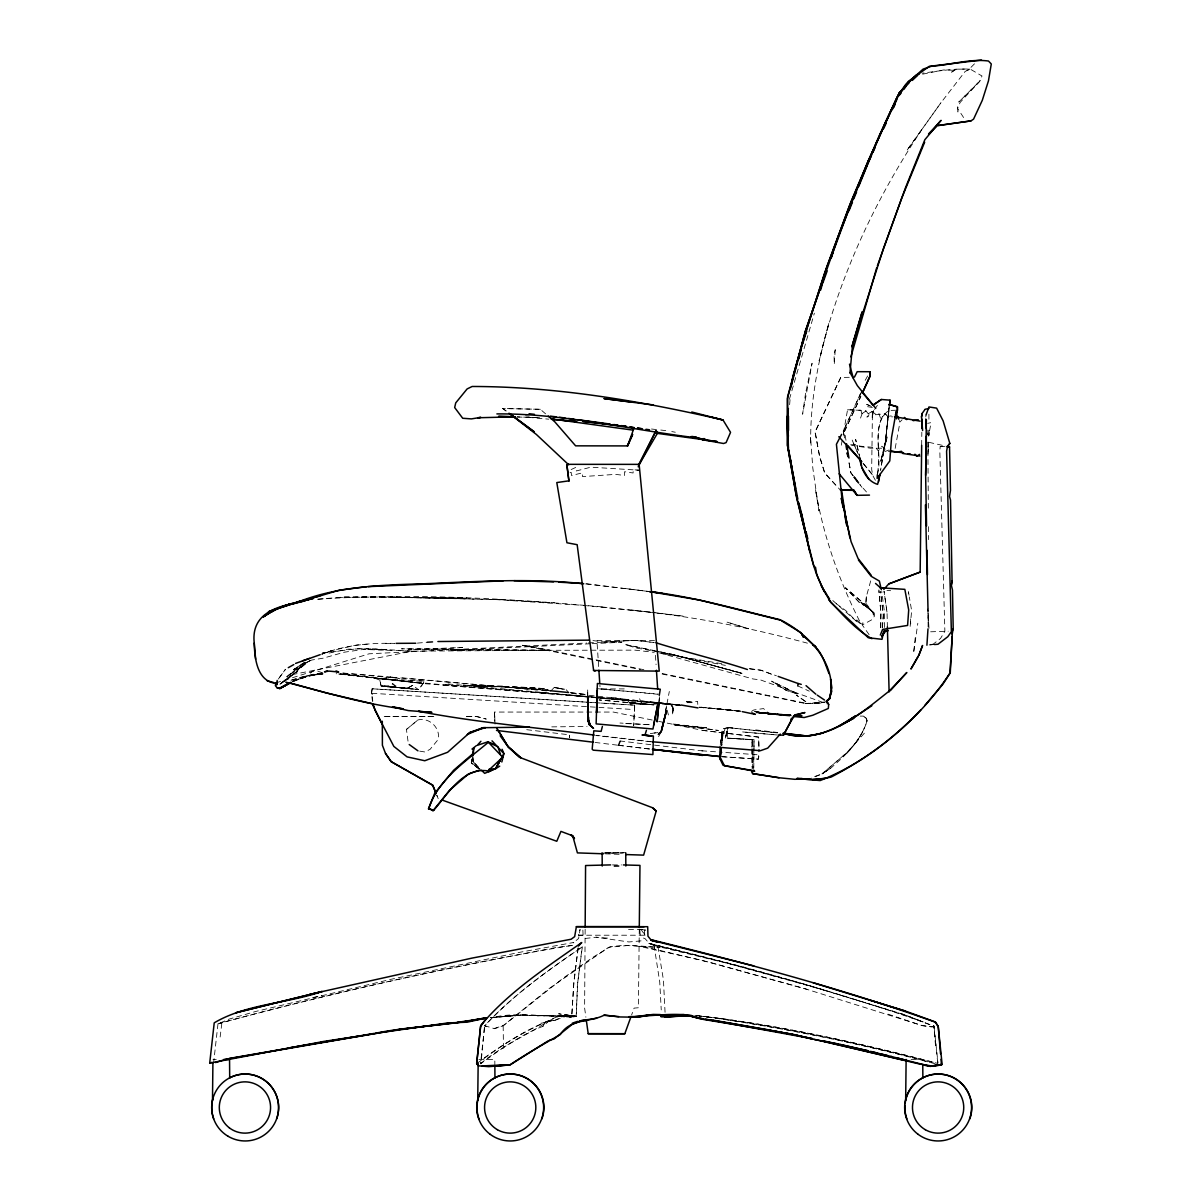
<?xml version="1.0" encoding="UTF-8"?>
<svg xmlns="http://www.w3.org/2000/svg" width="1201" height="1201" viewBox="0 0 1201 1201"><rect width="100%" height="100%" fill="white"/><g stroke="black" fill="none" stroke-linecap="round" stroke-linejoin="round"><path stroke-width="0.75" stroke-dasharray="5 3.75" d="M339.568 674.046L374.862 678.13L379.936 680.231L380.957 685.936L418.278 689.524L425.034 681.057L375.973 678.31L336.16 673.701M928.913 435.212L928.913 428.096M928.913 419.194L928.913 413.865M587.679 694.959L587.694 689.419L587.724 695.784M574.018 1016.782L520.634 1015.13L491.464 1017.712C519.493 1010.942 548.256 1018.178 576.165 1016.211L577.801 981.923L582.185 946.583M880.828 627.613L880.918 613.005L878.892 589.871M884.552 627.477L884.627 613.351L881.744 591.462M585.142 929.289L584.617 1008.044L585.893 1017.202M639.277 929.079L638.407 1007.744L634.083 1008.119L631.621 1014.95M921.662 445.286L921.828 432.225M634.653 705.167L633.648 725.839L634.789 705.167L599.284 702.96M753.898 748.628L753.612 768.355M753.943 746.857L754.108 739.741L727.175 738.045L728.061 727.611L777.227 732.865M880.513 627.703L880.918 613.005L878.892 590.817M471.678 759.798L471.558 763.356L478.839 768.91M866.341 596.627L865.831 604.073L866.341 596.627L870.83 580.428M753.778 768.145L754.078 739.681L727.175 738.06M877.346 474.71C883.396 454.639 869.419 425.079 888.74 410.472L897.567 410.172M877.436 473.164C881.234 453.888 873.607 432.135 883.486 414.495M372.805 701.204L371.544 692.872L372.13 688.789L634.789 705.167M478.929 768.595L472.864 761.149L473.104 757.486M928.103 627.087L928.103 610.318M882.375 627.462L883.335 614.717L880.468 591.763M720.225 745.341L722.401 728.992L728.061 727.611L777.572 732.895M882.39 627.913L883.335 615.783L880.648 591.583M789.627 404.692L790.243 397.231M665.054 1012.293L663.432 979.896L657.412 943.37M658.839 703.351L659.544 696.25M484.378 1027.711L481.016 1063.305C501.282 1046.281 526.338 1035.442 548.166 1021.3L555.493 1020.084L568.704 1015.325L576.165 1016.211M659.019 701.714L659.709 694.448L598.623 688.789M721.531 738.075L723.302 731.319L721.606 745.476L723.302 731.319L720.525 742.008L722.386 729.082L728.061 727.611L725.344 738.105L752.742 739.861L752.712 747.367L752.742 739.861L751.901 739.831L751.961 747.157L751.976 739.846M213.538 1063.531L217.981 1023.822M910.133 626.397L911.664 610.799L909.307 596.942M673.341 707.629L672.44 715.09L673.341 707.629L670.143 704.101L569.965 693.217M915.237 637.746L913.571 653.194L917.819 623.274M484.543 1027.531L480.49 1063.876C500.051 1049.779 520.198 1034.917 542.867 1026.375L548.722 1021.24L554.862 1020.415L565.626 1015.16L576.285 1016.271L577.321 986.111L582.32 946.913C547.881 970.438 513.127 995.044 484.739 1025.714L494.587 1028.702L503.159 1025.729L548.587 988.948L608.607 947.349L630.285 945.277L660.115 947.499L639.412 946.343L701.564 960.215L802.463 987.928L922.338 1025.609L931.18 1026.825L933.853 1026.194L903.903 1014.5L804.805 984.295L743.374 967L648.855 943.34L654.86 945.757L727.13 963.247L804.805 984.295L905.824 1015.205L923.119 1021.946C833.464 990.915 741.858 965.274 649.471 943.641L644.937 938.506L642.505 937.801M888.77 408.4L885.497 440.902L880.723 469.261M889.265 407.349L885.482 441.383L880.498 470.672M889.28 404.512L885.482 441.383L880.618 461.815L887.464 436.323L880.663 461.634L885.497 440.902L889.235 407.589M925.791 416.882L926.016 415.006M721.561 744.89L722.927 733.045L725.239 728.226L720.48 741.993L722.927 733.045L721.936 745.266M578.026 947.979L573.958 981.487L571.661 1017.307M220.143 1037.003L221.915 1022.606C337.451 991.981 454.233 964.853 572.156 945.367M578.191 947.934L573.763 983.304L571.691 1017.247C544.654 1015.145 517.256 1014.094 490.233 1017.697L520.618 1015.145L566.812 1015.731L570.52 1017.427L576.285 1016.271L558.6 1013.779L569.739 1015.521L560.432 1015.34C532.568 1027.14 505.426 1041.913 481.061 1060.378M841.3 445.211L842.066 440.902M843.447 433.081L847.561 409.751L860.922 410.247L861.823 413.714L861.057 416.357M478.614 768.415L471.558 763.356L471.813 758.942M929.259 432.69L928.658 436.098L931.03 422.632L927.667 423.353M895.165 448.393L899.849 422.842M732.805 727.971L727.941 727.656L725.344 738.105L728.061 727.611M665.264 712.628L669.317 691.491M727.941 727.656L725.344 738.09M665.609 710.857L666.645 705.527M942.77 446.442L940.158 446.667L939.828 451.411L944.872 631.276L940.533 638.467L933.252 644.081L929.214 644.907L934.468 644.517M595.05 742.443L618.68 745.311L619.986 744.665L618.17 745.266L619.806 740.942L620.857 741.047M582.545 935.219L578.492 935.219L580.083 929.409L578.612 938.476L573.192 942.905L573.853 942.455L520.138 952.228L391.826 979.115L255.453 1011.527L229.076 1019.124L219.768 1023.117M789.417 399.212L814.368 313.176M866.867 721.621L866.597 718.573L863.234 715.991L866.597 718.573L866.867 721.621C860.622 740.882 845.669 755.354 830.702 768.205L821.979 773.924L812.206 777.392M860.547 418.098L861.913 414.105L865.711 410.547L869.779 415.786L866.852 417.092L872.196 411.508L875.364 414.075L878.757 413.129L880.753 418.834L885.122 413.865L887.974 416.387L891.247 415.891M496.839 686.567L491.419 686.732L509.674 686.356L543.723 688.533L548.347 690.035L501.523 686.792L467.82 685.771M861.928 390.88L843.237 431.294L844.708 438.53L843.237 431.294L860.291 393.988M846.885 753.342C855.803 743.869 863.324 733 867.212 720.465L863.519 716.111L860.201 716.096M859.06 397.396L860.532 394.123M832.818 600.56L855.923 620.842L862.408 624.355L863.039 622.959L859.135 620.181C838.328 578.882 823.075 534.73 815.434 489.077L818.977 510.875L812.792 467.88L810.54 437.014L810.72 444.565C809.924 403.281 817.761 362.477 828.915 322.889L819.127 360.87C838.598 277.506 875.424 198.766 923.014 127.816L906.83 150.5L941.014 102.64L965.094 71.505L969.823 69.148C954.059 68.352 937.966 71.144 922.173 73.186M845.969 440.272L844.498 431.369L860.817 396.405M844.498 431.369L860.802 396.435M849.272 377.294L840.745 377.504L815.164 431.729L819.292 454.939L824.757 473.089L840.475 490.188M840.745 377.504L815.014 432.09L819.998 458.151L824.757 473.089L838.058 487.561M658.598 736.603L660.73 732.595M865.185 380.342L869.209 373.151M542.867 1026.375L545.704 1021.526M421.356 686.296L424.373 681.177L402.845 680.547L340.213 674.106M855.637 742.894L862.648 731.889M956.146 69.133L950.156 73.111L956.146 69.133L969.823 69.148L965.094 71.505M877.391 405.353L872.421 412.679L872.166 418.083L873.577 410.697L872.421 412.679L871.686 469.336L872.662 475.296L875.964 481.346M925.01 125.099L941.014 102.64M278.332 679.06L285.508 669.242L278.857 678.37M864.36 733.195L846.63 752.907L822.069 773.894L809.849 778.909M856.448 741.948L846.66 752.787L821.979 773.924L830.702 768.205L822.069 773.894M550.643 691.206L554.231 687.437L566.271 689.734L568.583 692.512M902.116 419.78L899.819 422.121L898.768 419.224M974.506 63.803L969.582 68.742L982.013 76.008L979.431 81.653L958.758 102.04L980.466 80.422L960.215 102.34L957.542 108.225L957.933 112.008L957.707 106.859L957.542 108.225L964.388 118.779M836.181 603.668L845.819 610.618L855.818 620.737L856.868 619.941L862.408 624.355M299.244 668.597L297.037 670.653L310.098 660.55L293.404 669.693L305.009 662.111M281.965 682.979L297.248 671.824L292.639 673.956L279.938 684.21L297.878 670.578L295.071 672.89M419.704 751.135L424.944 751.991L430.123 749.304L437.359 740.477L438.635 736.543C438.41 725.869 428.502 717.462 417.948 719.939L406.433 729.442L408.4 744.019M406.433 729.442L417.948 719.939M307.246 662.201L286.664 676.869L298.809 666.975L301.751 666.525L286.709 676.824L298.809 666.96L301.646 666.795L298.073 669.287L307.471 661.871M285.973 680.321L297.878 670.578M279.938 684.21L293.434 673.536M643.856 669.723L550.208 650.326L412.333 651.137L363.393 649.426L344.312 652.203L323.189 658.178L311.81 660.025L301.901 664.318L304.784 662.141M301.901 664.318L304.799 662.156M620.587 741.017L618.845 745.356L619.656 745.401M581.404 947.424C547.191 970.888 512.752 995.344 484.543 1025.939L486.555 1026.6M476.692 1063.561C499.166 1047.782 522.255 1030.743 548.166 1021.3M293.419 669.678L307.066 660.805M861.823 413.714L866.116 410.952L868.548 413.549L871.926 411.583L875.004 414.81L885.062 413.714L888.049 416.792L892.613 416.852M751.526 711.397L753.763 710.001L763.506 708.575L769.586 714.085L791.549 714.955L769.586 714.085L755.939 712.703L786.1 715.241L767.094 713.499L769.586 714.085L752.847 711.127L784.478 715.195L766.313 713.379L769.586 714.085M540.855 1023.237C550.734 1022.261 558.255 1013.299 568.704 1015.325M293.69 680.772L292.774 681.297L308.687 675.953L323.159 673.776M900.675 1013.719L933.988 1026.239L932.682 1026.96L922.128 1025.624L884.431 1012.953M322.604 672.845L314.422 670.053L307.051 675.623L292.774 681.297L309.933 675.502L321.568 673.821M412.754 685.336L406.899 688.368L392.712 687.017L418.278 689.524L380.957 685.936L389.094 686.642L392.532 683.654L397.906 687.422L418.278 689.524L412.754 685.336L407.77 688.008L395.79 687.392L392.877 683.789L389.289 685.816L380.957 685.936L408.865 688.083L385.911 686.807M292.609 681.357L295.821 679.646M571.166 469.546L575.985 467.324L576.345 470.957L590.832 467.174L639.262 470.207M292.849 681.537L297.863 679.075L314.767 674.767M292.594 681.718L309.933 675.502L322.754 673.731M372.22 688.789L371.544 693.277L372.445 701.279M545.584 413.835L540.345 409.286L502.634 408.535L507.152 411.868M888.695 450.06L885.197 451.471L882.285 448.198L870.515 448.198L851.644 445.331M291.002 680.246L305.099 675.968L322.333 673.16M321.718 654.14C344.807 645.177 369.668 642.76 394.273 643.376M332.182 650.507L321.898 654.08L332.092 650.537L356.847 644.967L369.473 643.991M291.903 680.021L316.208 673.536L323.039 673.13M494.151 1028.506L503.429 1025.549L563.239 978.079L592.814 957.362L610.168 946.703L623.874 945.292L644.652 946.733L713.004 963.217L806.982 989.369M218.207 1023.777C329.404 992.867 442.523 968.952 555.883 947.529L572.667 945.412M275.795 682.919L369.067 653.809L586.598 643.015M570.07 472.669L571.151 472.368L571.526 475.491L582.425 472.849L582.515 476.587L615.678 474.365L624.43 475.476L624.55 471.738L633.092 472.984L633.257 469.651L639.082 470.297L635.914 470.056M381.903 679.451L390.835 677.034L399.378 678.385L336.4 672.56M632.732 700.123L667.02 703.456L671.359 704.672L673.206 708.935L671.359 704.672C657.472 702.705 643.826 705.993 629.789 702.96L627.042 700.108M662.126 674.031L805.781 703.621L819.893 703.185L825.207 701.804M805.781 703.621L823.541 702.225M312.77 997.581L321.688 995.509M662.216 673.521L807.282 703.561L805.331 703.531L824.757 702.135L820.208 703.065M922.638 74.162L943.611 69.958L955.38 70.319M292.113 674.632L412.333 651.137L371.184 648.69L348.245 649.156L329.239 653.029L322.874 652.834M659.064 702.975L627.102 700.108L629.789 702.96L649.456 704.597L657.457 703.14M655.446 732.76L650.567 733.646L657.968 732.55M549.037 1021.225L555.493 1020.084M574.603 1016.737L563.014 1016.616M381.272 678.625L390.835 677.034L340.544 672.845M322.679 652.849L360.87 648.36L386.992 649.846L363.393 649.426M322.619 673.986L308.582 675.773L323.204 673.851M641.004 929.454L645.748 930.129L641.004 929.454L645.012 935.219L578.492 935.219M585.157 938.476L596.131 937.215L608.186 938.161M929.214 644.907L933.853 644.487M641.064 940.878L628.964 941.959L596.131 937.215M384.425 596.702L344.132 597.002L316.028 599.359C412.213 592.739 509.029 598.503 604.944 607.166M417.393 643.105L427.166 642.265M491.749 1017.502L520.618 1015.145M686.927 702.57L697.586 701.369L697.901 706.293M940.158 446.667L944.677 446.412M588.46 642.91L634.999 640.358L654.215 642.55L634.999 640.358L603.878 642.01L591.267 640.358M629.789 702.96L636.275 702.645L632.582 702.84L649.456 704.597L641.274 702.795L639.638 698.727M590.261 643.766L450.72 650.462L634.999 650.146L654.215 652.338M592.123 643.676L621.893 642.25L603.848 642.01M850.653 444.805L856.268 444.55L859.916 446.126L875.724 447.613L878.276 450.87L881.864 446.202L887.314 451.141L891.007 451.576M930.64 631.801L948.19 631.186M537.087 1015.881L552.61 1015.37L562.714 1016.857M492.2 686.251L463.016 685.14L546.05 688.623L472.999 685.201L503.219 686.116M805.331 703.531L819.893 703.185M560.432 1015.34L572.457 1016.121L564.89 1015.07M605.499 852.815L613.936 852.665M622.373 852.905L601.536 853.115M614.026 866.251L620.782 866.131M385.551 643.421L394.574 643.286M604.914 852.875L625.736 852.665M611.669 853.115L623.469 852.935M337.631 597.482L381.483 596.987L470.041 598.428M551.769 726.875L587.064 726.47M501.523 686.792L473.84 686.311L491.975 686.882L491.584 686.236M628.543 929.394L641.995 929.334L645.012 935.219M371.92 693.292L633.783 709.551M687.197 702.66L693.773 702.645L686.341 701.219M654.47 640.403L596.927 640.403L598.894 670.263M624.25 688.909L600.125 688.909L599.884 685.186M432.96 716.366L382.774 716.472L434.612 716.502M466.318 716.366L475.596 716.366L486.27 719.084L477.187 716.532L466.078 716.517M614.026 865.876L620.782 865.861M212.967 1059.447L216.27 1059.447M478.899 1059.447L494.812 1059.447L494.857 1064.972M911.109 1059.447L922.728 1059.447M380.957 684.99L379.726 679.856L374.772 678.145L425.995 683.789L543.017 692.857M540.345 409.286L502.634 408.535M612.45 864.9L621.548 864.93M344.041 597.107L466.979 598.113L391.121 597.137L498.625 599.599L554.442 602.722M381.483 596.987L496.899 599.659L581.599 605.244M679.826 705.302L646.288 701.834M517.151 416.987L540.345 417.783L517.196 416.882M791.504 715.766L756.435 712.809M790.408 715.691L760.443 713.259M338.742 674.061L344.026 674.256L340.889 674.031M605.379 853.851L622.163 854.421M847.561 409.751L860.907 410.337L861.913 414.105M886.954 590.517L890.632 590.682M520.664 1014.92L537.598 1015.731M562.909 689.104L554.502 687.557L564.755 689.254M625.646 723.527L650.597 724.773L619.971 723.032M749.919 669.032L761.179 670.248L773.834 675.202M392.066 677.229L539.925 690.125M472.999 685.201L489.948 686.251M372.205 688.789L597.422 702.84M721.216 756.66L758.371 759.137L759.182 754.874L723.993 752.366M722.191 756.705L758.477 759.152L759.002 749.529M374.862 678.13L386.587 679.601L372.715 677.98L455.539 686.026M443.544 685.186L632.957 700.648L599.809 697.751M701.774 750.79L722.146 752.246M585.593 583.911L649.246 591.523M679.856 705.362L665.264 704.026L680.847 705.452L671.599 704.176M659.304 703.201L443.049 684.375M790.904 714.91L755.894 712.088L790.693 715.045M583.461 605.409L651.422 612.24M595.876 697.916L655.521 703.05M596.762 688.638L658.118 693.998M547.281 690.2L517.046 687.603L548.722 690.575M563.149 694.523L537.207 692.286L566.662 694.869M565.01 694.688L628.018 700.123M568.508 695.019L588.76 696.79M590.607 696.955L597.978 697.601M660.895 703.125L680.802 705.002M658.283 703.17L650.191 702.465L657.307 703.17M699.162 707.284L740.206 711.052M776.837 734.952L742.293 731.904L778.653 735.117M528.305 417.332L548.767 419.179M448.048 683.954L548.707 692.962M553.091 693.442L563.854 694.418M569.739 694.944L632.957 700.648M705.963 727.791L672.2 723.888L718.393 730.433L674.106 724.849L706.608 727.836L674.181 724.834M402.245 677.859L548.091 690.98M679.421 704.852L661.135 703.336L671.269 704.612L673.251 707.239L673.176 710.407L672.395 706.503L666.99 703.486L671.404 704.702M643.646 701.804L656.452 703.005M660.925 703.501L671.809 704.522M740.296 711.067L698.742 706.984M647.219 702.285L655.551 703.095M699.327 707.254L738.18 711.022M717.943 708.965L738.12 710.977L700.799 707.224M789.718 716.096L757.17 712.884M699.012 707.269L704.477 707.809M696.82 1015.521C777.482 1024.693 857.019 1042.483 935.534 1062.825M702.315 707.389L740.867 711.232M602.061 606.955L655.13 612.84M695.004 1015.43C777.062 1024.603 857.949 1042.648 937.786 1063.41M699.252 1016.166L704.627 1016.752M706.413 1016.947C782.181 1027.185 857.274 1042.723 931.09 1062.69M706.728 1017.037L713.799 1017.787M375.973 678.31L423.758 683.594L340.964 673.821M651.482 429.012L658.929 429.838M660.775 430.048L668.206 430.874M633.843 702.84L649.456 704.597M652.233 741.783L595.981 735.297M650.657 741.798L595.801 735.507M570.28 692.677L585.397 694.433L586.268 695.604M570.955 692.752L585.397 694.433M631.621 609.988L683.399 616.158L653.194 612.465M658.673 721.366L702.585 730.388L758.657 737.054L759.077 751.331M618.68 745.311L650.882 749.109M755.684 729.893L777.753 732.52M702.585 730.388L758.657 737.174L758.942 747.743M526.714 729.683L569.499 734.847L569.589 737.834L569.499 734.847M619.806 740.942L703.231 751M618.17 745.266L652.203 749.364M586.493 583.731L647.729 591.387M626.697 588.7L648.03 591.432M525.558 415.741L529.221 416.222M611.639 697.436L623.304 698.952M656.947 613.111C707.779 619.281 757.981 629.879 807.417 643.166M686.371 701.519L693.773 702.645M867.557 406.689L872.361 407.454M717.327 1018.178C790.603 1029.587 863.474 1044.029 934.994 1063.756M721.741 663.718L661.286 653.254L725.419 665.369M749.214 668.477L760.969 670.248L776.431 675.788M672.98 654.545L741.978 673.506L672.98 654.545L635.99 647.97L625.616 644.667L673.025 654.545L742.488 673.401L673.025 654.545L625.616 644.667M522.765 645.327L550.208 650.326L401.494 648.81L550.208 650.326L522.585 645.282L640.388 669.558M554.502 687.557L563.254 689.164M671.764 431.564L675.307 432.24M652.188 720.03L613.396 712.058L494.512 712.058L494.587 721.14M928.898 442.328L947.814 446.547M654.86 945.757L648.855 943.34L723.557 962.076L827.909 991.185M659.454 652.939L752.937 678.94L760.623 679.961L826.934 703.861M871.461 406.403L865.05 403.626L869.644 405.653M797.779 685.921L809.264 691.175M855.818 620.737L862.333 624.535M865.861 603.307L872.707 612.06L873.773 616.789L873.923 612.93L860.967 602.422L866.957 606.16L873.968 612.735L874.373 616.263L871.911 619.701L862.288 624.985L869.809 635.659M860.967 602.422L867.002 606.25L873.923 612.93L861.282 602.677L873.968 612.735L862.663 603.713M471.197 762.47L480.1 769.18M862.018 487.396L859.781 484.453L866.987 492.53M472.624 755.819L472.864 761.149L481.586 770.306M863.009 463.271L873.202 475.701L863.024 463.136M472.864 761.149L479.034 768.685M853.115 475.821L850.878 472.939L848.612 460.253M853.1 475.626L850.863 472.684L848.537 460.088M857.604 452.702L852.11 439.956L857.964 453.633M371.544 692.872L372.28 694.688M668.417 714.955L666.765 708.65L666.81 710.842M860.156 458.752L855.622 439.341L859.18 455.254M909.007 595.201L908.406 591.733L908.767 595.336M654.065 945.397L659.739 982.028L661.241 1009.906M886.969 612L884.026 591.162L887.044 612.15L887.374 626.877M933.988 1026.239L937.996 1063.005M937.741 1062.9L933.808 1025.654L935.579 1046.476M472.984 758.717L473.269 761.854M644.306 930.024L644.937 938.506M639.848 930.069L640.223 935.234M928.989 628.258L927.863 609.823M655.446 655.326L656.061 664.663M910.463 618.875L910.853 626.171M582.86 930.069L583.116 935.234M494.917 720.69L494.512 712.058L495.037 724.143M927.953 434.987L927.773 429.643L927.803 434.972M927.893 608.727L928.343 623.454L927.983 608.622M503.159 1025.729L503.489 1049.614M751.991 748.974L752.186 769.105M927.863 442.058L928.328 508.173M928.463 526.684L928.553 539.639M752.021 748.793L752.111 766.673M752.712 749.244L752.652 767.994L752.712 749.229M835.25 349.806L834.23 364.473L834.049 353.725L835.25 349.806M928.448 449.219L927.953 454.488L928.208 442.103L928.448 449.219M805.571 393.222L802.598 414.225L812.071 363.242L805.571 393.222M221.915 1022.606L219.453 1023.387L221.915 1022.606M462.445 647.474L430.604 649.651L408.355 649.606L462.445 647.474M653.914 704.912L598.969 699.928L653.914 704.912M748.598 628.739L726.905 622.088L748.598 628.739M797.764 693.908L786.475 690.53L771.597 681.162L797.764 693.908L786.475 690.53L773.474 682.138L797.809 693.923M866.957 606.16L860.787 603.923L845.549 587.935L866.957 606.16M867.002 606.25L860.787 603.923L845.639 587.859L867.002 606.25M805.841 701.729L796.218 695.019L805.841 701.729M506.176 410.922L503.219 408.715L506.101 410.952M438.215 798.635L436.819 795.257L438.215 798.635"/><path stroke-width="1.5" d="M587.649 709.776L587.965 718.783L590.036 724.218L588.01 721.231L587.724 695.784L587.889 711.713M585.157 927.412L585.578 865.531L610.633 864.9M382.308 721.246L382.398 745.281L385.506 753.447L391.211 761.674L432.63 785.139L436.128 793.576L432.795 785.259L391.211 761.674L385.506 753.447M639.292 927.202L639.968 865.396L623.364 864.93M212.487 1100.341L212.907 1063.185M477.728 1100.341L478.163 1063.185M905.659 1100.341L906.124 1059.447M888.755 583.911L920.161 572.081L921.677 445.286M921.873 428.502L921.993 419.179M926.556 525.933L925.641 475.296L926.361 419.84M854.406 377.174L857.199 371.679L870.019 371.725L869.929 376.514L862.348 393.117M597.122 699.778L596.582 712.763L597.302 690.02M925.641 475.296L926.376 436.098M870.019 371.725L869.884 376.318L862.378 393.072M952.153 636.425L949.976 673.236L942.8 684.345L924.785 705.497M952.483 630L950.276 672.605C921.152 717.432 878.456 752.442 831.287 776.987C820.058 779.914 808.393 780.004 796.969 778.413L802.103 778.473M588.91 724.293L593.474 728.286L588.91 724.293L588.58 717.162M788.457 416.131L788.502 430.513M877.346 474.71L877.135 478.403L889.791 460.914L891.562 437.329L896.201 411.583L895.556 414.795L897.567 410.172L897.477 407.034L889.16 404.452M473.224 755.669L473.704 748.343L472.038 749.124L476.181 745.776M926.917 645.222L927.983 628.904M720.09 747.007L720.015 758.972L723.092 765.307L754.663 771.237L753.673 770.021M827.294 702.225L828.675 704.492L828.33 708.455L812.792 715.256L804.19 717.522L793.336 716.457M849.978 372.986L852.62 343.951L862.063 311.975M360 1035.953L323.865 1041.402L209.71 1063.08L214.228 1022.832C246.565 1003.721 286.964 1003.661 322.018 991.516L235.906 1012.743L322.018 991.516M658.854 703.531L657.127 721.906L658.884 703.411M276.695 683.384C257.134 682.123 254.552 658.328 254.252 643.045C251.264 617.209 270.825 607.946 292.789 603.638L268.469 611.744L289.366 604.118L312.11 598.323M277.191 680.412L276.71 684.915L277.341 682.138M428.532 808.949C438.14 779.239 465.658 761.509 488.372 742.248L502.679 757.246L487.951 770.907C463.121 767.034 447.913 793.996 433.876 810.029L428.532 808.949L434.672 793.276L453.633 770.261L472.548 754.033M721.17 748.403L720.015 758.972L721.216 750.415M788.321 447.868L786.94 421.521L788.381 408.505M889.461 405.548L890.061 400.173L881.369 399.483L872.962 405.322M889.446 405.728L890.061 400.173M896.577 418.879L897.387 406.659L889.28 404.512M952.213 634.233L952.828 629.114M797.779 685.921L798.065 683.504L778.143 676.403M275.795 682.919L275.389 685.726L277.311 688.023L279.968 688.488L289.576 683.099M922.623 430.513L921.512 417.017L922.053 413.579L924.86 409.631M921.512 417.017L922.038 413.579M953.219 629.699L952.483 590.066L951.357 585.262L952.063 580.939L950.531 500.081L949.541 496.523L950.471 490.398L949.541 446.937L947.319 446.772L949.541 446.937M951.357 585.262L952.063 580.999M659.274 695.394L660.295 689.224L597.377 683.504L596.131 723.888L652.954 729.022L657.578 705.257M791.384 385.446L792.93 376.273L804.955 334.674L824.471 273.423L849.242 206.302L879.117 135.893L899.069 93.363L906.124 85.706M859.661 457.491C860.802 468.375 866.356 480.97 877.616 484.363L879.823 474.575M639.608 926.632L576.375 926.662L574.663 936.63L571.151 939.227L471.813 958.143L309.663 994.398M878.622 481.661L879.883 474.335M790.303 389.199L804.039 337.601L816.59 298.388L826.949 266.427L851.089 201.498L867.993 161.504L899.474 92.672L912.595 78.56M791.384 718.288L790.843 721.456L783.502 735.102L778.653 735.117M472.443 755.399L473.704 748.343M850.878 356.877L876.745 267.613M653.599 725.374L657.638 704.987M883.816 630.855L882.014 639.322L868.293 637.746L830.672 602.332L821.274 585.878M666.36 710.962L661.196 731.619L658.433 734.366L661.196 731.619L666.36 710.962L661.676 729.893M851.944 346.774L883.366 248.757L905.704 187.236L924.845 139.721L941.059 120.355L928.508 134.137L937.441 125.565L970.903 120.911L973.561 119.139L982.298 100.314L988.453 80.902L991.29 63.968L988.468 61.026C968.742 58.444 949.15 65.59 929.439 66.235L908.391 81.383L896.637 98.467L868.053 161.234L838.823 235.171L805.556 330.59L787.586 396.885L787.481 445.406L795.753 493.056L809.864 552.085M798.86 358.889L801.457 348.245M802.313 344.702L806.757 331.056M501.823 762.004L503.895 753.612L502.108 749.289M602.377 726.485L601.116 731.379L593.804 730.808L592.183 749.244L593.264 750.19L652.894 754.558L653.374 736.048L641.995 734.967L651.512 735.943L644.892 735.222L646.438 730.343M926.016 415.006L928.958 406.959L936.615 408.13L943.145 420.89L949.826 443.394L947.694 446.232M496.629 727.926L508.248 746.977L519.372 757.276L652.563 807.748L656.196 811.005L643.616 855.127L625.886 854.557M852.14 346.398L862.093 312.26M820.613 290.117L822.16 284.877M651.047 591.778C694.899 597.017 737.414 609.538 780.275 619.746C791.399 625.436 801.532 632.582 810.15 641.634C824.697 655.716 836.016 678.925 829.275 699.057L826.378 701.789M831.302 257.915L833.029 252.6M822.985 280.659L805.301 331.401L787.421 398.642L787.451 419.209M830.912 257.915L851.074 203.254M548.211 416.116L554.772 421.806L575.609 445.841L627.658 445.916L634.113 427.646M822.79 283.136L827.174 270.931M831.858 690.905L829.275 699.057L831.873 687.828L830.597 679.135L831.242 688.248M877.376 265.871L901.726 198.09L924.665 142.198M586.403 1020.865L588.205 1033.686L624.82 1033.716L631.005 1016.647M791.354 720.03L790.843 721.456L793.576 716.877M918.75 655.596L922.578 645.477L919.035 654.665L910.928 669.047L917.879 657.097M848.987 210.821L852.44 202.188M853.836 198.72L856.598 191.815M858.67 186.635L867.692 164.117M880.318 635.059L882.6 629.414L907.596 625.436L908.707 610.003L904.833 589.346L880.468 587.799L875.529 583.431M852.515 199.831L885.122 122.862L897.853 95.63L905.674 84.46L923.104 69.118L932.216 65.995L981.487 60.05M627.658 445.916L632.642 434.447L627.312 445.721M893.664 107.535L895.18 104.127M868.383 162.405L871.461 155.605M873.007 152.212L875.304 147.107M883.771 128.432L886.083 123.343M892.238 109.756L896.847 99.563M638.196 466.814L656.076 430.574L657.713 432.765L638.647 465.387M638.437 465.117L656.076 430.574M500.682 759.107L495.788 768.595L484.664 773.354L481.586 770.306M841.616 434.342L836.421 444.265L841.751 496.704L849.918 538.003M500.877 758.972L495.968 768.055L503.895 753.612L492.02 740.822M783.502 735.102L792.585 717.853L795.437 715.12L804.955 712.553L795.167 714.79M885.572 631.186L881.699 636.575L884.521 631.441L888.185 630.72M881.699 636.575L885.107 630.42M904.158 88.979L906.26 85.947M486.165 1018.613L480.52 1026.6L476.692 1063.561L478.448 1065.782M949.826 443.394L947.484 446.397L946.598 451.216L951.372 631.681L947.814 636.71L937.966 644.261L934.468 644.517M912.265 79.716L915.732 75.408L918.96 74.297M428.607 808.213L433.006 810.72L449.474 790.348L468.42 773.984L480.07 769.946M898.979 95.615L901.14 93.078M780.305 734.051L767.724 748.133L760.413 750.7L652.233 741.783M883.786 589.421L888.785 583.881L920.146 572.111M480.91 741.272L477.172 745.386L487.846 741.813L497.935 746.842L500.472 754.468M920.987 709.656C892.688 739.591 858.745 765.442 820.178 780.545L800.451 778.833M578.432 946.073L581.749 942.53C546.305 967.496 508.819 991.936 480.745 1025.384L476.662 1063.455L478.568 1065.842L488.732 1066.653L509.885 1064.942C526.248 1054.043 543.227 1044.239 560.297 1034.586C570.55 1018.163 589.946 1022.727 604.463 1015.01L618.74 1016.932L637.236 1017.247L648.3 1014.935L683.639 1014.485L703.486 1019.439L792.39 1034.181L919.906 1064.086L932.396 1066.083L942.124 1064.476L938.311 1027.095L935.819 1022.336C842.727 988.828 746.767 963.367 650.747 939.617L647.97 936.21L647.684 926.692L638.557 926.722M909.157 82.644L899.069 93.363L904.338 88.183M911.679 79.972L914.201 77.299M889.566 690.725L906.83 672.5L890.391 690.605M912.235 80.422L917.489 75.243L912.4 79.836M826.258 701.894L830.161 698.141L826.438 700.889M889.896 690.53C860.201 713.859 825.147 745.236 784.283 733.421M433.006 810.72L433.876 810.029M919.531 454.398L916.948 456.2L914.937 454.218M873.637 404.572L881.369 399.483M266.547 614.732L263.439 616.729L266.367 614.912M270.765 612.18L283.136 606.07L313.266 598.128L308.252 599.704M499.706 766.178L495.788 768.595L488.687 769.451M276.921 608.607L263.289 616.804L276.335 608.922M271.036 611.909L275.149 609.447L291.783 604.088M548.106 1040.892L510.17 1064.807L496.253 1065.767M291.182 682.363L279.968 688.488L277.311 688.023L279.983 688.473L290.642 682.483M288.27 667.681L293.81 664.588M871.866 705.738C845.969 722.597 817.25 743.719 784.373 733.631L789.733 734.201M853.821 718.198L838.538 726.38L855.232 716.066L845.414 722.597L853.536 718.303M289.411 683.054L279.428 688.323L289.816 682.859L326.732 693.052L372.055 703.666M488.732 771.838L493.341 769.421M937.936 1064.762L930.385 1066.353L890.917 1056.43M315.473 597.287L339.282 590.156L366.35 586.764M938.191 1064.837L930.22 1066.368L923.284 1065.032M295.596 663.402L320.187 654.665M572.246 1023.222L577.546 1021.36M302.532 660.805L309.513 658.388M327.408 670.879L324.48 671.854L328.834 671.089L338.667 671.99L336.04 670.894M215.595 1062.57L227.334 1058.772M303.523 601.025L320.577 595.486M209.71 1063.08L211.766 1062.435M299.89 602.332L304.904 600.755M566.857 464.712L568.914 480.94L566.857 464.712L568.073 464.337L639.127 464.367L659.244 671.119L593.474 670.473M313.506 598.458L295.896 602.872C337.856 585.593 383.569 585.067 428.187 583.626C480.01 581.284 532.043 578.221 583.776 583.761M313.266 598.128L297.608 601.761M484.168 1018.358C448.528 1025.459 411.733 1026.044 375.898 1033.13M293.449 603.563L300.265 602.091M296.092 603.127L287.009 604.929L295.371 603.142M287.009 604.929L291.828 603.893M549.563 1040.051L553.796 1039.15L572.337 1024.258L581.839 1020.55L587.034 1020.46M457.746 1022.306L486.645 1018.013M470.582 1020.655L477.833 1019.214M925.04 409.271L928.928 408.535M596.627 1018.253L579.783 1020.865M822.955 733.12L807.177 736.048L783.277 733.18M913.18 420.68L918.255 419.75M228.64 1058.757L380.897 1032.59L447.613 1022.967L467.189 1022.186L486.345 1017.938M934.003 1066.188L941.464 1064.852L940.999 1059.312M229.151 1058.456L374.127 1033.4M290.462 1047.572L400.518 1029.332L454.053 1022.667M480.445 417.438L471.347 418.894L462.7 418.263L454.669 407.544L455.734 402.89L467.129 388.929L472.143 386.482C556.663 386.527 640.899 400.999 723.002 419.99L730.553 432.345L726.08 442.644L723.527 443.499L702.15 439.656L716.997 441.518L656.497 433.261M938.311 125.565L970.903 120.911M568.899 480.835L556.799 482.562L566.932 542.762L577.156 544.684L593.609 670.368L595.08 671.149M480.775 417.347L477.803 417.768L515.349 416.807M579.152 1021.135L583.971 1020.49M506.176 1064.777L482.232 1065.933M397.456 1029.737L466.949 1021.375M668.417 1016.301L687.092 1015.43M812.477 779.614L825.462 778.278M494.602 1066.038L507.092 1065.137M481.451 1018.493L485.189 1018.163M427.166 642.265L432.54 641.904M437.9 641.529L589.481 640.133M368.152 586.628L503.159 580.849M920.086 421.146L894.49 416.687M575.384 421.506L552.67 419.179M685.846 1015.461L664.618 1017.142L691.521 1015.43M576.735 421.416L554.337 419.689M809.849 778.909L794.702 779.299L779.089 777.753L752.637 773.624L752.201 770.922M690.29 1015.43L660.715 1016.526L664.708 1016.752M869.479 495.112L857.064 495.322L854.977 491.945M661.241 1014.875L650.056 1015.07L639.427 1016.917L630.69 1016.647M514.103 580.683L553.541 581.915M529.476 727.145L483.042 727.701L469.936 732.445L467.279 734.502L483.042 727.701L485.444 727.626L469.936 732.445L447.613 752.276L424.764 760.743L407.079 756.87L393.838 746.406L374.982 710.151L373.271 704.371M496.884 413.91C563.149 413.369 628.363 429.342 693.863 437.524L707.044 440.362L703.921 438.515M396.06 643.361L415.771 643.241M588.205 1033.686L624.82 1033.716M223.806 1059.447L229.556 1059.447L229.691 1077.837M644.141 926.707L576.375 926.662M629.864 1017.307L653.209 1014.425L660.415 1014.575M509.809 416.582L498.565 416.402L515.289 416.927M854.046 490.353L840.475 490.188L854.001 490.233L857.064 495.322L839.139 473.749M793.651 715.796L801.953 715.796L794.582 715.211M603.518 853.791L577.411 852.89L572.712 835.806L570.985 834.845L574.273 838.553M628.949 1016.677C651.437 1016.511 674.316 1011.722 696.775 1017.052M558.765 582.17L583.04 583.506M880.063 587.905L885.377 588.22M653.644 749.469L719.354 756.54M652.353 749.364L720.375 756.585M603.848 1015.325L618.485 1016.541M549.743 690.665L568.583 692.512M907.791 453.828L910.508 454.098M783.007 733.466L806.532 735.958M681.192 705.032L698.006 707.914M608.742 424.238L582.725 421.326L623.859 426.31M612.465 424.644L618.035 425.274M621.758 425.694L625.466 426.1M529.071 413.714L534.445 414.345M550.598 416.192L555.973 416.822M637.461 428.232L642.475 428.817M655.956 642.76C686.056 652.233 717.222 659.574 747.412 669.512M891.007 451.576L903.587 452.717M594.15 735.072C535.556 727.386 476.482 722.522 418.428 711.292L431.895 712.388L408.28 710.587L392.517 706.954M652.728 749.334L702.63 755.429M496.493 730.433L593.249 742.203M604.148 398.612L630.57 401.945M649.816 591.658L699.342 599.975L780.034 620.031M604.193 398.627L653.239 404.917M649.546 591.628L662.261 593.249M551.184 418.894L554.877 419.374M558.57 419.87L632.762 430.093M559.576 417.272L564.995 417.993M568.613 418.473L574.033 419.209M577.651 419.689L610.168 424.058M700.723 755.159L702.24 755.369M645.988 429.297L649.516 429.778M629.219 427.061L632.777 427.556M613.786 424.538L617.464 425.079M621.127 425.634L626.652 426.445M630.315 426.986L633.993 427.541M637.671 428.081L641.349 428.622M725.374 1022.456L697.781 1018.208L688.999 1015.521M751.991 770.381L724.428 765.788L719.579 756.06M779.089 777.753L752.622 773.609L752.126 772.048M700.003 755.054L700.904 755.204M692.992 436.684L696.64 437.299M727.221 1022.742L793.065 1034.466M919.831 456.035L902.702 453.468L901.471 451.336L896.186 452.116L890.196 450.465M814.293 1039.556L837.998 1043.894M713.034 1020.144L772.063 1030.473M392.622 706.788L403.326 708.875C363.318 703.921 324.63 692.106 285.718 682.138M775.561 1031.179L812.416 1038.595M687.467 1015.445L701.969 1018.433M705.587 1019.169L812.236 1038.715M823 1040.787L868.143 1050.815M742.233 711.638L755.324 714.37L751.961 712.869M650.882 940.113L753.823 965.889M821.364 1040.787L903.843 1060.183M839.799 1044.3L868.653 1050.92M711.848 417.212L723.002 419.99L691.761 412.003M691.13 436.503L707.044 440.362L692.361 436.428M871.641 1051.686L887.419 1055.574M870.47 1051.37L877.721 1053.172M881.354 1054.073L892.238 1056.76M895.856 1057.661L906.74 1060.348M794.882 1034.827L812.477 1039.225M798.065 683.504L801.247 684.36M650.762 940.248L657.638 942.169M266.967 680.682L273.648 682.558M871.956 638.707C855.217 629.414 841.646 613.651 828.585 599.509M813.212 982.778L905.149 1010.987L934.738 1021.736L938.191 1026.059L940.533 1053.772M869.374 1000.013L905.149 1010.987M657.638 942.034L650.747 939.617L653.404 941.119M442.133 800.061L556.784 841.27L560.942 831.392L572.712 835.806L574.483 838.463M488.372 742.248L494.121 744.44M781.566 620.842L801.112 632.747L803.439 637.176L801.112 632.747M817.28 695.154L824.517 700.033M815.539 646.558L812.642 644.562C821.919 651.347 824.862 663.417 829.035 673.626M409.211 744.515L417.963 750.85M510.17 414.09L534.28 431.85L510.62 414.225M806.036 685.651L815.839 694.178M508.984 413.189L536.322 434.417L568.689 464.787L567.998 463.856M508.248 746.977L520.769 757.726L507.768 746.211L500.156 735.793M816.155 647.219L802.328 635.044M656.196 811.005L652.563 807.748M847.816 445.571L860.742 460.508M904.413 417.423L906.74 419.614M838.823 436.729L861.823 461.649M873.232 405.458L861.868 391.901M875.754 408.34L857.334 385.626L850.083 372.67M826.483 593.97L824.036 591.252L816.695 574.453L815.449 567.082M858.415 560.011L871.16 576.285L879.372 581.074L881.354 589.736M871.401 575.534L858.039 558.435L851.059 541.591L841.436 498.325M854.226 477.277L858.67 483.057M854.211 477.097L857.559 481.511M829.591 598.894C809.444 571.181 807.973 535.03 798.785 502.979M827.234 702.165L828.675 704.492M498.25 730.508L507.768 746.211M861.943 467.624L868.969 479.439M382.278 724.443L372.685 704.867M941.164 1064.026L941.464 1064.852M897.717 416.312L898.768 419.224M588.925 723.963L587.965 718.783L588.01 721.231M849.497 364.143L853.25 377.91M797.839 499.091L788.472 449.729L787.481 416.282M813.963 566.527L796.848 498.925L787.481 445.406L787.466 426.7M798.35 502.288L806.456 535.841M806.126 531.953L807.823 539.009M859.976 458.782L861.552 465.853M801.067 512.016L806.201 535.646M841.255 498.43L843.102 507.528M844.949 516.64L846.795 525.738M847.215 452.897L847.876 456.485M846.014 445.766L846.66 449.384M847.305 453.017L847.951 456.635M790.108 457.386L790.753 461.049M791.384 464.712L792.014 468.375M792.66 472.053L795.527 488.537M788.637 449.714L795.077 486.645M846.585 443.83L848.957 458.061M841.481 489.317L846.9 525.738M786.94 421.521L788.411 436.263M926.346 428.802L925.776 418.999M254.252 643.045L255.633 659.244M656.437 670.263L657.668 688.909M598.894 670.263L599.764 683.324M587.935 702.825L587.679 697.541L587.905 713.484M887.374 626.877L889.115 691.941M925.416 504.87L927.983 608.622M927.007 550.313L927.457 574.694M922.773 1064.972L922.863 1077.837M625.736 852.845L625.841 866.056M602.121 852.875L602.226 866.071M494.872 1066.803L494.947 1077.837M483.733 1087.325A33.448 33.448 0 0 1 541.891 1118.852M478.959 1118.852A33.448 33.448 0 0 1 483.418 1087.761M905.164 1103.209A33.448 33.448 0 0 1 946.208 1074.985A33.448 33.448 0 0 1 969.808 1118.852M906.875 1118.852A33.448 33.448 0 0 1 905.134 1111.556M904.984 1110.039A33.448 33.448 0 0 1 904.969 1105.19M229.571 1077.898A33.448 33.448 0 0 1 276.635 1118.837M213.703 1118.837A33.448 33.448 0 0 1 213.298 1117.651M213.147 1117.2A33.448 33.448 0 0 1 212.112 1112.591M211.976 1111.646A33.448 33.448 0 0 1 211.961 1103.479M212.037 1102.908A33.448 33.448 0 0 1 213.208 1097.609M489.828 1134.044A33.448 33.448 0 0 0 543.362 1111.871A33.448 33.448 0 0 0 497.394 1076.591A33.448 33.448 0 0 0 489.828 1134.044M497.379 1129.691A25.626 25.626 0 0 0 535.826 1107.502A25.626 25.626 0 0 0 497.379 1085.299A25.626 25.626 0 0 0 497.379 1129.691M917.744 1134.044A33.448 33.448 0 0 0 971.279 1111.871A33.448 33.448 0 0 0 925.31 1076.591A33.448 33.448 0 0 0 917.744 1134.044M925.295 1129.691A25.626 25.626 0 0 0 963.742 1107.502A25.626 25.626 0 0 0 925.295 1085.299A25.626 25.626 0 0 0 925.295 1129.691M228.01 1136.236A33.448 33.448 0 0 0 278.602 1107.968A33.448 33.448 0 0 0 228.836 1078.288A33.448 33.448 0 0 0 228.01 1136.236M229.331 1127.829A25.626 25.626 0 0 0 270.345 1110.85A25.626 25.626 0 0 0 235.126 1083.812A25.626 25.626 0 0 0 229.331 1127.829"/></g></svg>
